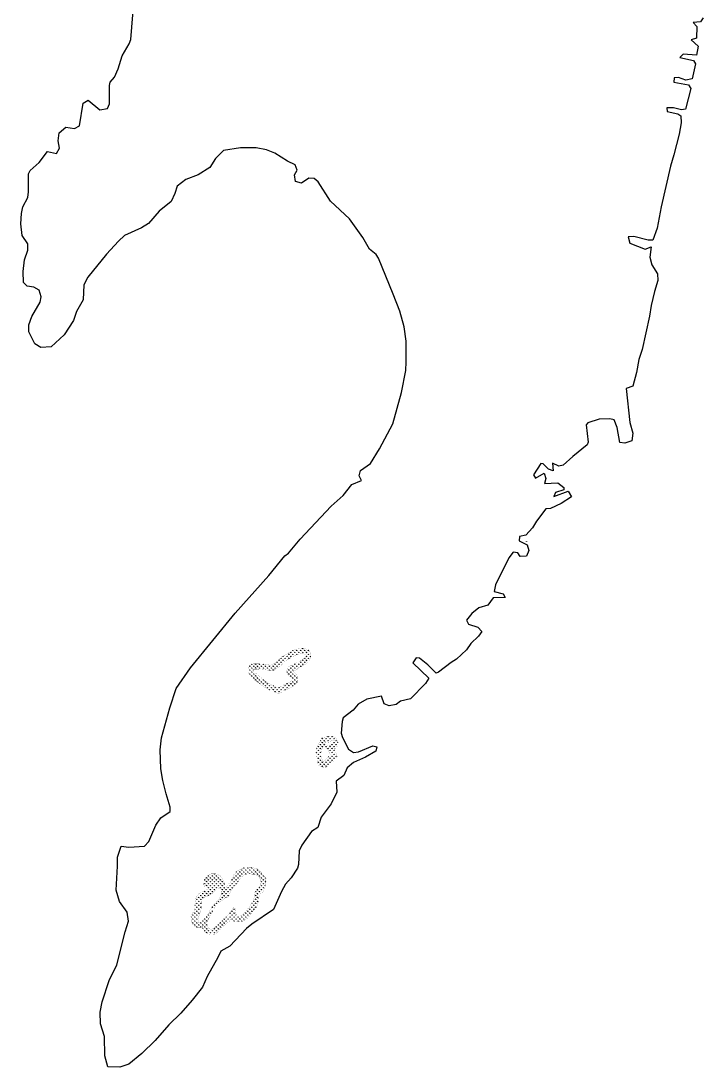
# Model space of a CAD drawing. Header units: metres. Extents: x 8244 to 277461, y 7853 to 2126735.
# Drawn here: x 267365 to 273614, y 2088854 to 2098439 of the extents above; entities that cross this region are included whole.
import ezdxf

# ---------------------------------------------------------------- set-up
doc = ezdxf.new("R2010")
doc.units = ezdxf.units.M
doc.layers.add('MANGROOVES BUFFER ZONE', color=120, linetype='Continuous')
doc.layers.add('village', color=3, linetype='Continuous')

msp = doc.modelspace()

# ---------------------------------------------------------------- hatches: boundary and pattern name
at = {"layer": 'MANGROOVES BUFFER ZONE'}
h = msp.add_hatch(dxfattribs=at)
h.set_pattern_fill('GRASS', color=256)
h.paths.add_polyline_path([(269749.1, 2092608.8), (269694.9, 2092548.3), (269648.5, 2092536.7), (269616.9, 2092541.4), (269584.4, 2092545.5), (269531.8, 2092549), (269495.1, 2092548.6), (269475.9, 2092544.2), (269458.3, 2092531.4), (269448.2, 2092499.4), (269447.2, 2092475.1), (269460.6, 2092447.4), (269532.3, 2092384.1), (269589, 2092339.1), (269634.9, 2092313.4), (269692.4, 2092284.6), (269725.3, 2092279.1), (269749.5, 2092284.3), (269762.2, 2092294.8), (269796, 2092313), (269823.6, 2092324.2), (269856.5, 2092344.7), (269885.2, 2092367.6), (269898.5, 2092390.7), (269899.8, 2092413.9), (269891.9, 2092451.2), (269849.1, 2092486.1), (269868.2, 2092485.4), (269890.7, 2092495.3), (269909.1, 2092513.7), (269951.7, 2092535.9), (269972.4, 2092548.2), (270000.6, 2092569.6), (270018, 2092595.5), (270019.5, 2092623.3), (270016.6, 2092649), (270007, 2092667.6), (269994.9, 2092677.4), (269964.5, 2092690.1), (269935.5, 2092692.5), (269905.8, 2092686.3), (269872.7, 2092677.9), (269811, 2092645.2)])
h.paths.add_polyline_path([(269610.3, 2092493.1), (269579.7, 2092497), (269530.5, 2092500.3), (269500.9, 2092500), (269499.3, 2092499.6), (269496.6, 2092490.9), (269496.4, 2092485.2), (269500.2, 2092477.4), (269563.6, 2092421.4), (269616.2, 2092379.7), (269657.7, 2092356.4), (269707.6, 2092331.4), (269722.7, 2092328.9), (269775.2, 2092357.1), (269801.4, 2092367.8), (269828.3, 2092384.6), (269847.6, 2092399.9), (269850.5, 2092404.9), (269850.8, 2092410.1), (269847.8, 2092424.3), (269806, 2092449.8), (269799.1, 2092498.8), (269830.4, 2092532.9), (269858.8, 2092534.5), (269862.7, 2092536.2), (269879.9, 2092553.4), (269928, 2092578.4), (269945.1, 2092588.6), (269964.6, 2092603.5), (269970.1, 2092611.6), (269970.6, 2092621.9), (269969.2, 2092634.6), (269968.6, 2092635.7), (269952.9, 2092642.2), (269938.6, 2092643.4), (269916.8, 2092638.8), (269890.3, 2092632.1), (269834.8, 2092602.7), (269780.3, 2092570.7), (269746.2, 2092532.6), (269672.4, 2092484)], flags=16)
h = msp.add_hatch(dxfattribs=at)
h.set_pattern_fill('GRASS', color=256)
h.paths.add_polyline_path([(270232, 2091769.3), (270240, 2091770), (270253.5, 2091781.4), (270269, 2091800.2), (270268.3, 2091833.8), (270250.9, 2091864.7), (270230, 2091881.6), (270208.4, 2091885.6), (270160.7, 2091878.9), (270130.4, 2091874.2), (270115.6, 2091857.4), (270102.2, 2091828.5), (270078.7, 2091792.2), (270070.6, 2091755.2), (270075.3, 2091698.8), (270087.4, 2091624.2), (270123.1, 2091603.4), (270154, 2091598.7), (270175.5, 2091604.7), (270189.6, 2091620.2), (270200.4, 2091643), (270202.4, 2091649.1), (270229.4, 2091653.5), (270257.6, 2091681.5), (270262.3, 2091701.7), (270249.4, 2091735.1)])
h.paths.add_polyline_path([(270214.1, 2091701), (270180.3, 2091700.4), (270158.7, 2091673.3), (270134.4, 2091638.9), (270116.1, 2091692.9), (270116.1, 2091755.6), (270142.2, 2091811)], flags=16)
h.paths.add_polyline_path([(270149.8, 2091844.1), (270179.2, 2091830.7), (270195.1, 2091832.3), (270208.1, 2091844.5), (270220.1, 2091847.7), (270242.3, 2091841), (270195.2, 2091794), (270165.2, 2091809.8), (270152.7, 2091822.3)], flags=16)
h = msp.add_hatch(dxfattribs=at)
h.set_pattern_fill('GRASS', color=256)
h.paths.add_polyline_path([(268982.5, 2090433.9), (268967, 2090398.1), (268958.5, 2090329.2), (268959.5, 2090286.4), (268948.1, 2090278.1), (268926.7, 2090249.1), (268922.4, 2090213.1), (268929.4, 2090176.2), (268950.1, 2090150.4), (268973.2, 2090135.1), (269008.5, 2090136.1), (269028.1, 2090142.6), (269027.9, 2090128.3), (269042.5, 2090099.6), (269073.7, 2090074.4), (269104.5, 2090069.5), (269138.3, 2090072), (269161.7, 2090085.2), (269195.3, 2090124), (269279.6, 2090195), (269292, 2090215.5), (269317.2, 2090191.9), (269347.9, 2090186.2), (269394.5, 2090190.9), (269428.5, 2090204.6), (269456.7, 2090238), (269494.2, 2090286.3), (269527.1, 2090330.9), (269541.2, 2090368.7), (269547.8, 2090432.3), (269578.5, 2090456.7), (269599.2, 2090492.5), (269608.9, 2090542.6), (269607.3, 2090587), (269579.6, 2090613.5), (269562.3, 2090646.9), (269528.6, 2090672.5), (269476.4, 2090682.6), (269412.9, 2090683.6), (269341.9, 2090648.6), (269316.1, 2090616.2), (269285.5, 2090545.9), (269259, 2090525), (269243.8, 2090499.2), (269226.4, 2090543.3), (269213.1, 2090572.1), (269188.8, 2090607.1), (269152.8, 2090624), (269109.8, 2090625), (269076.1, 2090609.6), (269057.6, 2090591.1), (269041.2, 2090559.4), (269040.7, 2090523.3), (269055.3, 2090495.4), (269071.1, 2090479.7), (269008.7, 2090450.8)])
h.paths.add_polyline_path([(269322, 2090506.7), (269338.6, 2090525.9), (269382.9, 2090602.6), (269440, 2090626), (269476.1, 2090622.3), (269546.2, 2090615.3), (269568.7, 2090526.2), (269532.6, 2090485.7), (269506.9, 2090452.9), (269500.4, 2090399.6), (269489.4, 2090366.1), (269450.4, 2090311.6), (269387.5, 2090235.2), (269338.1, 2090235.2), (269321, 2090315), (269310.4, 2090315.7), (269272.8, 2090251.2), (269188.3, 2090177), (269116, 2090109), (269077.7, 2090130.3), (269063.8, 2090174.1), (269066.6, 2090179.3), (269066.6, 2090179.9), (269074, 2090193.1), (269158.9, 2090352.2), (269191.4, 2090371.4), (269266.9, 2090422.1), (269276.9, 2090435.7), (269287.5, 2090476.9)], flags=16)
h.paths.add_polyline_path([(269163.6, 2090376.1), (269114.3, 2090318.5), (269067, 2090234.4), (269060.3, 2090219.6), (269036.3, 2090202.3), (268996.1, 2090162.9), (268983.4, 2090212.5), (269001.1, 2090249.2), (269014.3, 2090296.6), (269020.6, 2090337.6), (269017.6, 2090386.5), (269039.7, 2090405.7), (269081.1, 2090424.3), (269133.4, 2090453.3), (269168.1, 2090499.1), (269199.2, 2090488.7), (269205.1, 2090436.7)], flags=16)

# ---------------------------------------------------------------- linework, layer by layer
msp.add_lwpolyline([(271996.6, 2093673.8), (271996.6, 2093670.7), (271995.4, 2093670.7), (271995.5, 2093673.8)], close=True)
at = {"layer": 'MANGROOVES BUFFER ZONE', "const_width": 1}
for points in [[(271996.6, 2093673.8), (271996.6, 2093670.7), (271995.4, 2093670.7), (271995.5, 2093673.8)], [(269475.9, 2092544.2), (269495.1, 2092548.6), (269531.8, 2092549), (269584.4, 2092545.5), (269616.9, 2092541.4), (269648.5, 2092536.7), (269673.2, 2092542.9), (269714.1, 2092569.8), (269749.1, 2092608.8), (269811, 2092645.2), (269872.7, 2092677.9), (269905.8, 2092686.3), (269935.5, 2092692.5), (269964.5, 2092690.1), (269994.9, 2092677.4), (270007, 2092667.6), (270016.6, 2092649), (270019.5, 2092623.3), (270018, 2092595.5), (270000.6, 2092569.6), (269972.4, 2092548.2), (269951.7, 2092535.9), (269909.1, 2092513.7), (269890.7, 2092495.3), (269868.2, 2092485.4), (269849.1, 2092486.1), (269891.9, 2092451.2), (269899.8, 2092413.9), (269898.5, 2092390.7), (269885.2, 2092367.6), (269856.5, 2092344.7), (269823.6, 2092324.2), (269796, 2092313), (269762.2, 2092294.8), (269749.5, 2092284.3), (269725.3, 2092279.1), (269692.4, 2092284.6), (269634.9, 2092313.4), (269589, 2092339.1), (269532.3, 2092384.1), (269460.6, 2092447.4), (269447.2, 2092475.1), (269448.2, 2092499.4), (269458.3, 2092531.4)], [(269071.1, 2090479.7), (269055.3, 2090495.4), (269040.7, 2090523.3), (269041.2, 2090559.4), (269057.6, 2090591.1), (269076.1, 2090609.6), (269109.8, 2090625), (269152.8, 2090624), (269188.8, 2090607.1), (269213.1, 2090572.1), (269226.4, 2090543.3), (269235.9, 2090519.2), (269245, 2090501.3), (269259, 2090525), (269281.7, 2090543), (269301, 2090581.6), (269316.1, 2090616.2), (269341.9, 2090648.6), (269412.9, 2090683.6), (269476.4, 2090682.6), (269528.6, 2090672.5), (269528.6, 2090672.5), (269562.3, 2090646.9), (269579.6, 2090613.5), (269607.3, 2090587), (269608.9, 2090542.6), (269599.2, 2090492.5), (269578.5, 2090456.7), (269553.4, 2090436.8), (269545.5, 2090410.7), (269541.2, 2090368.7), (269527.1, 2090330.9), (269494.2, 2090286.3), (269456.7, 2090238), (269428.5, 2090204.6), (269394.5, 2090190.9), (269347.9, 2090186.2), (269317.2, 2090191.9), (269292, 2090215.5), (269278.1, 2090192.5), (269242.4, 2090163.7), (269195.3, 2090124), (269161.7, 2090085.2), (269138.3, 2090072), (269104.5, 2090069.5), (269073.7, 2090074.4), (269042.5, 2090099.6), (269027.9, 2090128.3), (269028.1, 2090142.6), (269008.5, 2090136.1), (268973.2, 2090135.1), (268950.1, 2090150.4), (268929.4, 2090176.2), (268922.4, 2090213.1), (268926.7, 2090249.1), (268948.1, 2090278.1), (268959.5, 2090286.4), (268958.5, 2090329.2), (268967, 2090398.1), (268982.5, 2090433.9), (269009.8, 2090451.6), (269037, 2090464)]]:
    msp.add_lwpolyline(points, close=True, dxfattribs=at)
at = {"layer": 'MANGROOVES BUFFER ZONE', "const_width": 1, "flags": 128}
for points in [[(269751.5, 2092538.6), (269780.3, 2092570.7), (269834.8, 2092602.7), (269890.3, 2092632.1), (269916.8, 2092638.8), (269938.6, 2092643.4), (269952.9, 2092642.2), (269968.6, 2092635.7), (269969.2, 2092634.6), (269970.6, 2092621.9), (269970.1, 2092611.6), (269964.6, 2092603.5), (269945.1, 2092588.6), (269928, 2092578.4), (269879.9, 2092553.4), (269862.7, 2092536.2), (269858.8, 2092534.5), (269833.9, 2092533.1), (269822.7, 2092524.5), (269808.2, 2092508.7), (269801, 2092485.7), (269804.3, 2092462), (269819.4, 2092441.6), (269847.8, 2092424.3), (269850.8, 2092410.1), (269850.5, 2092404.9), (269847.6, 2092399.9), (269828.3, 2092384.6), (269801.4, 2092367.8), (269775.2, 2092357.1), (269734.9, 2092335.4), (269727.6, 2092329.4), (269724.1, 2092328.7), (269707.6, 2092331.4), (269657.7, 2092356.4), (269616.2, 2092379.7), (269563.6, 2092421.4), (269500.2, 2092477.4), (269496.4, 2092485.2), (269496.6, 2092490.9), (269499.3, 2092499.6), (269500.9, 2092500), (269530.5, 2092500.3), (269579.7, 2092497), (269610.3, 2092493.1), (269651, 2092487.1), (269693.1, 2092497.7), (269728.9, 2092521.2)], [(269728.9, 2092521.2), (269751.5, 2092538.6)]]:
    msp.add_lwpolyline(points, dxfattribs=at)
for points in [[(270154, 2091598.7), (270123.1, 2091603.4), (270087.4, 2091624.2), (270075.3, 2091698.8), (270070.6, 2091755.2), (270078.7, 2091792.2), (270102.2, 2091828.5), (270115.6, 2091857.4), (270130.4, 2091874.2), (270160.7, 2091878.9), (270208.4, 2091885.6), (270230, 2091881.6), (270250.9, 2091864.7), (270268.3, 2091833.8), (270269, 2091800.2), (270253.5, 2091781.4), (270240, 2091770), (270232, 2091769.3), (270249.4, 2091735.1), (270262.3, 2091701.7), (270257.6, 2091681.5), (270229.4, 2091653.5), (270202.4, 2091649.1), (270200.4, 2091643), (270189.6, 2091620.2), (270175.5, 2091604.7)], [(270162.3, 2091838.4), (270179.2, 2091830.7), (270195.1, 2091832.3), (270208.1, 2091844.5), (270220.1, 2091847.7), (270234.1, 2091843.5), (270233.1, 2091831.8), (270216.4, 2091815.1), (270203.9, 2091804), (270179.8, 2091802.1), (270165.2, 2091809.8), (270152.7, 2091822.3), (270151.4, 2091832.1), (270154.1, 2091837.4)], [(270143.8, 2091808.5), (270214.1, 2091701), (270180.3, 2091700.4), (270158.7, 2091673.3), (270145.8, 2091655.1), (270127.6, 2091659.1), (270116.1, 2091692.9), (270116.1, 2091734.8), (270122.8, 2091770), (270133.6, 2091793)], [(269074, 2090193.1), (269158.9, 2090352.2), (269191.4, 2090371.4), (269229.8, 2090397.3), (269261.7, 2090415.2), (269276.9, 2090435.7), (269284.9, 2090466.9), (269298.2, 2090486.1), (269322, 2090506.7), (269338.6, 2090525.9), (269371.5, 2090582.9), (269404.7, 2090611.5), (269432.1, 2090622.7), (269455.4, 2090624.4), (269476.1, 2090622.3), (269505.2, 2090619.4), (269515.6, 2090616.1), (269551.7, 2090593.3), (269562.5, 2090550.5), (269552.5, 2090508.1), (269532.6, 2090485.7), (269506.9, 2090452.9), (269504, 2090428.8), (269498.6, 2090393.9), (269489.4, 2090366.1), (269450.4, 2090311.6), (269403.9, 2090255.1), (269373.1, 2090235.2), (269349.1, 2090235.2), (269335.3, 2090248.1), (269330.4, 2090271.3), (269335.3, 2090296.6), (269328.3, 2090314.5), (269310.4, 2090315.7), (269293, 2090285.8), (269259.8, 2090239.8), (269188.3, 2090177), (269130.5, 2090122.6), (269105.6, 2090114.8), (269087.8, 2090124.7), (269072, 2090148.4), (269066.6, 2090165.4), (269066.6, 2090179.9)], [(269067, 2090234.4), (269114.3, 2090318.5), (269163.6, 2090376.1), (269198.1, 2090426.4), (269202.2, 2090462.4), (269199.7, 2090484.4), (269193.5, 2090490.6), (269179.8, 2090495.2), (269164.1, 2090491), (269150.4, 2090475.7), (269133.4, 2090453.3), (269081.1, 2090424.3), (269039.7, 2090405.7), (269023.9, 2090392), (269018.5, 2090372), (269020.6, 2090337.6), (269014.3, 2090296.6), (269001.1, 2090249.2), (268989.9, 2090226), (268986.5, 2090210.2), (268987.8, 2090195.3), (268991.9, 2090179.1), (269000.6, 2090177.5), (269014.3, 2090180.8), (269036.3, 2090202.3), (269055.4, 2090216), (269062.8, 2090225.1)]]:
    msp.add_lwpolyline(points, close=True, dxfattribs=at)
at = {"layer": 'village', "color": 3}
msp.add_lwpolyline([(273613.6, 2098467.1), (273589.3, 2098431.1), (273524.3, 2098426), (273556, 2098388.2), (273552.3, 2098282.8), (273503.1, 2098266.7), (273568.6, 2098209), (273553.6, 2098125.9), (273432.4, 2098136.1), (273401.3, 2098104.5), (273524.8, 2098076.4), (273545.3, 2098047.4), (273515, 2097908.2), (273454.5, 2097896.4), (273389.3, 2097920.6), (273349, 2097918), (273347.1, 2097877.6), (273479.5, 2097854.1), (273502.2, 2097820.6), (273452.2, 2097629.7), (273416.4, 2097624.9), (273342.2, 2097642.2), (273281.7, 2097641.7), (273284.2, 2097608.1), (273383, 2097588.7), (273410.1, 2097568.8), (273412.8, 2097506), (273393.5, 2097402.8), (273345.7, 2097211.9), (273315.1, 2097108.5), (273230.7, 2096735.7), (273194.1, 2096540.3), (273152.4, 2096430.1), (273109.8, 2096432), (272979.5, 2096464.6), (272928, 2096462), (272941.9, 2096403.8), (273083.6, 2096348.9), (273139.4, 2096369.5), (273126.8, 2096275.3), (273145.2, 2096205.9), (273197.5, 2096123.4), (273198, 2096060.7), (273167.4, 2095959.5), (273137, 2095831.5), (273122.1, 2095734.9), (273055.1, 2095427.3), (273026.7, 2095337.4), (273003, 2095218.4), (272970.3, 2095092.6), (272910, 2095071.9), (272943.9, 2094760.6), (272969.3, 2094662.2), (272960.9, 2094590.4), (272898.3, 2094571.9), (272851.2, 2094576.1), (272827.6, 2094714.8), (272797.9, 2094784.1), (272759.7, 2094795), (272661.1, 2094789.7), (272558.2, 2094757.5), (272542.7, 2094737.2), (272561.9, 2094580.4), (272550.9, 2094555.7), (272421.7, 2094449.3), (272332.7, 2094367.8), (272292.4, 2094358.6), (272233.9, 2094387.2), (272241.2, 2094317.8), (272198.5, 2094330.9), (272148.7, 2094382), (272128.5, 2094384.1), (272059.8, 2094280.5), (272078, 2094249.2), (272158.4, 2094294.7), (272174.5, 2094247.8), (272161.4, 2094200.6), (272284.6, 2094208.3), (272338.8, 2094163.9), (272336.7, 2094143.7), (272260.7, 2094118.5), (272247.5, 2094082.5), (272377.2, 2094130.6), (272409, 2094079.3), (272313.1, 2094018), (272214.8, 2093972.4), (272172.2, 2093969.8), (272087.9, 2093857), (272052.6, 2093793.9), (271990.3, 2093726.2), (271932.1, 2093716.8), (271930.2, 2093676.4), (272002.2, 2093638.9), (272018.4, 2093587.4), (271996.3, 2093535.7), (271938.1, 2093533), (271915.4, 2093564.2), (271875, 2093572.8), (271835.1, 2093518.7), (271713.7, 2093273.4), (271700.8, 2093210.5), (271781.7, 2093188.7), (271802.1, 2093155.3), (271690, 2093152.1), (271643.5, 2093086.7), (271560.7, 2093061.4), (271496.1, 2093009.3), (271447.3, 2092948.4), (271465.5, 2092912.7), (271550.9, 2092884.2), (271587.1, 2092846.4), (271556.1, 2092801.3), (271487.1, 2092735.8), (271447.2, 2092677.1), (271353.7, 2092591.2), (271304.6, 2092561.7), (271191, 2092471.1), (271168.7, 2092464.1), (271091.8, 2092539.7), (271017.4, 2092599.7), (270985.9, 2092603.9), (270954.9, 2092558.8), (271101.8, 2092416.6), (271070.8, 2092367), (270932.9, 2092229.1), (270841.2, 2092206), (270801, 2092176.5), (270738.3, 2092164.8), (270693.4, 2092182.4), (270668.1, 2092253.9), (270533.8, 2092225.9), (270455.7, 2092178.2), (270406.9, 2092124), (270317.7, 2092053.8), (270306.8, 2092020.1), (270298.7, 2091914.6), (270310.2, 2091874.4), (270367.1, 2091767.2), (270410, 2091736.1), (270457, 2091741), (270588.8, 2091798.2), (270624.8, 2091789.5), (270616.1, 2091749.1), (270522.4, 2091692.3), (270410.7, 2091644.3), (270352.8, 2091594.5), (270324.2, 2091527), (270252.9, 2091472.6), (270258.2, 2091374), (270207.5, 2091266), (270116.5, 2091144.2), (270085.9, 2091049.8), (270025.7, 2091011.2), (269939.2, 2090887.2), (269912.8, 2090835.4), (269907, 2090709.9), (269898.3, 2090676.1), (269840.8, 2090588.3), (269789.7, 2090529.5), (269752.1, 2090462), (269677.2, 2090297.7), (269478.7, 2090163.9), (269431.9, 2090123.1), (269278.6, 2089960.5), (269195.9, 2089917.2), (269167.3, 2089856.4), (269072.3, 2089683.1), (269028.2, 2089586.3), (268932.8, 2089466.7), (268828.4, 2089347.1), (268719.3, 2089240.8), (268594.9, 2089098.6), (268472.6, 2088978.8), (268352.3, 2088881.4), (268271.8, 2088853.9), (268161.8, 2088855.5), (268134.8, 2088957.3), (268131.1, 2089134.4), (268094.3, 2089250.6), (268091.2, 2089358.3), (268110.6, 2089450.4), (268171.8, 2089646), (268244.7, 2089790), (268320.7, 2090093.3), (268351.3, 2090192.3), (268339.4, 2090272.9), (268266.9, 2090371), (268236.9, 2090473.8), (268250.8, 2090693.7), (268250.2, 2090776.7), (268283, 2090877.9), (268352.6, 2090869.4), (268496, 2090877.3), (268536, 2090920.3), (268599.8, 2091071), (268646.4, 2091138.7), (268731.1, 2091195.4), (268733, 2091235.8), (268693.9, 2091358.8), (268663.8, 2091479.6), (268647.2, 2091587.1), (268641.4, 2091759.7), (268651.7, 2091869.6), (268727.9, 2092146.1), (268787.1, 2092321.5), (268917.8, 2092513.1), (269328.6, 2093011.9), (269635.2, 2093357.5), (269781.7, 2093538.1), (269815.2, 2093563.1), (269924, 2093689.4), (270206.3, 2093992.2), (270315.4, 2094091.7), (270395.3, 2094193.3), (270484.7, 2094227.6), (270461.9, 2094272.3), (270475, 2094319.5), (270566.4, 2094383), (270650.5, 2094518.2), (270772, 2094748), (270852.6, 2095035.6), (270891.4, 2095237.7), (270895.2, 2095316.2), (270893.7, 2095504.5), (270874.7, 2095636.7), (270835.5, 2095779.9), (270775.9, 2095936.4), (270641, 2096264.9), (270618.3, 2096300.6), (270557.4, 2096349.4), (270496, 2096454.3), (270373.5, 2096625.9), (270199.6, 2096788.2), (270088.3, 2096964.5), (270052.2, 2096995.6), (270002.8, 2096997.4), (269933.7, 2096952), (269879.8, 2096967.3), (269872.5, 2097030), (269894.6, 2097070.6), (269878.5, 2097122), (269806.5, 2097155), (269691.6, 2097228.1), (269615.1, 2097258.9), (269520.8, 2097276), (269375.1, 2097277.1), (269220.6, 2097251.2), (269147.2, 2097178.9), (269094, 2097097.7), (268989.2, 2097029.6), (268875.2, 2096986.1), (268794.9, 2096924.9), (268775.3, 2096857.5), (268740, 2096785.5), (268630.9, 2096694.9), (268533.1, 2096584.2), (268470.7, 2096543.3), (268314.3, 2096472.6), (268258.6, 2096420.6), (268149.7, 2096303.1), (267978.8, 2096090.9), (267941.2, 2096021.1), (267935.6, 2095884.3), (267873.7, 2095778.4), (267847.5, 2095693), (267761, 2095564.5), (267643.1, 2095453.6), (267546.7, 2095448.4), (267492.7, 2095479.3), (267437.9, 2095591), (267437.4, 2095653.8), (267466, 2095732.5), (267541.2, 2095863.2), (267549.7, 2095912.6), (267531.3, 2095972.9), (267481.8, 2095999.5), (267423.4, 2096008), (267387.3, 2096041.3), (267386.5, 2096142.2), (267396.8, 2096249.9), (267429.7, 2096337.7), (267427, 2096395.9), (267377.1, 2096471.8), (267365, 2096581.5), (267368.7, 2096675.7), (267381.7, 2096736.3), (267428.1, 2096821.9), (267434.4, 2096873.6), (267435.3, 2097037.3), (267448.5, 2097068.8), (267533.1, 2097143.5), (267608.6, 2097242.7), (267689.4, 2097223.2), (267718.2, 2097275), (267706.4, 2097339.9), (267714.8, 2097414), (267777.2, 2097466), (267855.7, 2097453.2), (267902.6, 2097478.3), (267934.6, 2097687), (267981.4, 2097714.3), (268087.6, 2097625.5), (268157, 2097637.3), (268176.8, 2097680.1), (268175.4, 2097848.2), (268181.9, 2097877.4), (268221.9, 2097924.8), (268257.2, 2098001.4), (268292.1, 2098120.5), (268356.2, 2098228.6), (268371.6, 2098269.1), (268398.1, 2098607.9)], dxfattribs=at)

doc.saveas('drawing.dxf')
